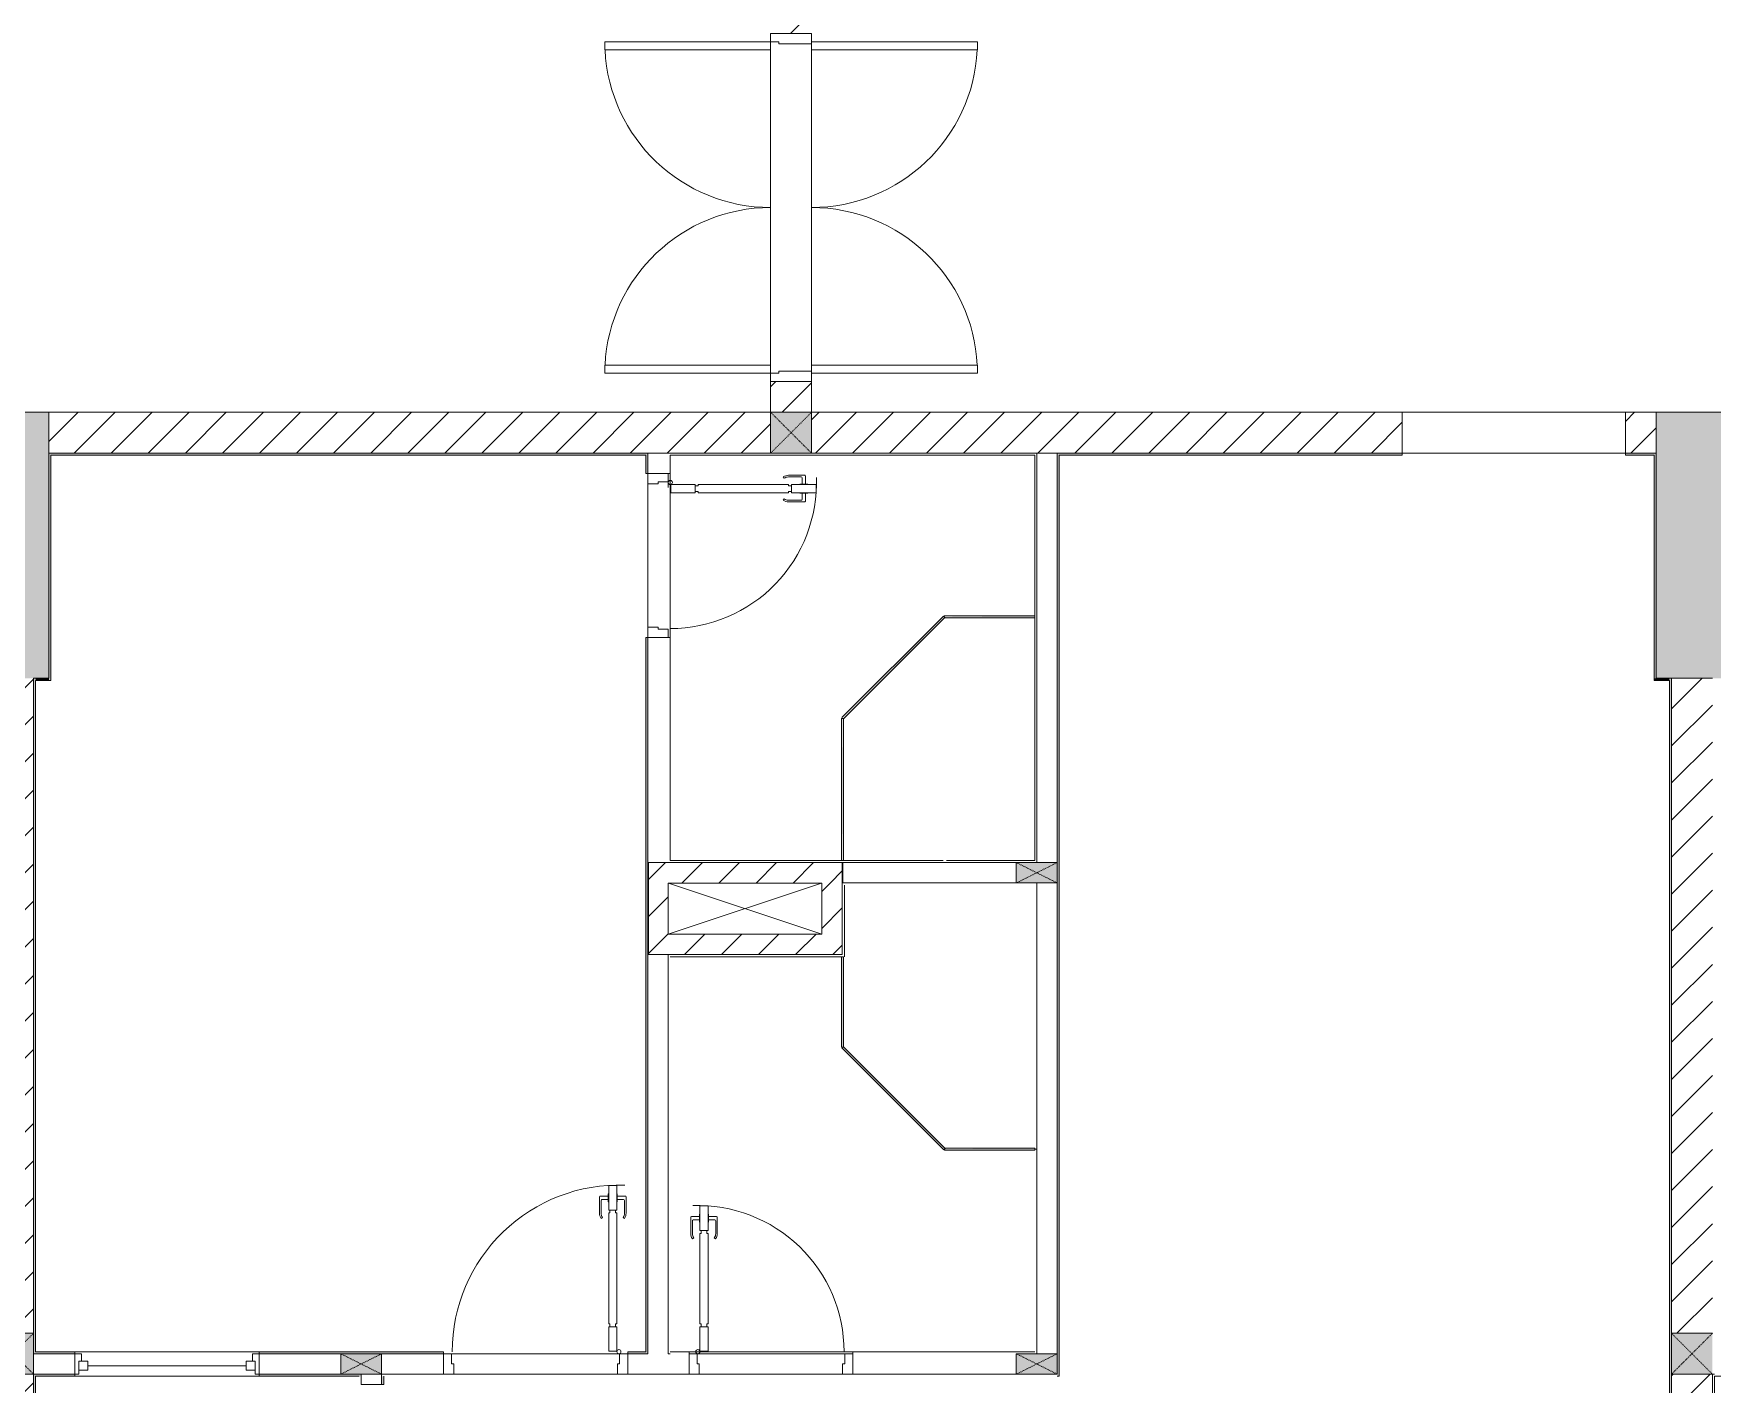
# Model space of a CAD drawing. Header units: millimetres. Extents: x 31157 to 224036, y 218 to 80529.
# Drawn here: x 149534 to 157734, y 28787 to 35387 of the extents above; entities that cross this region are included whole.
import ezdxf

# ---------------------------------------------------------------- set-up
doc = ezdxf.new("R2010")
doc.units = ezdxf.units.MM
doc.linetypes.add('IMPORT-Dash _2_', pattern=[6, 3, -3])
for name, color, linetype, lineweight in [('0-2', 170, 'Continuous', 9), ('A-DETL-GENF-7', 170, 'Continuous', 9), ('A-DETL-THIN-2', 170, 'Continuous', 9), ('A-DOOR-2', 170, 'Continuous', 9), ('A-DOOR-FRAM-2', 170, 'Continuous', 9), ('A-FLOR-1', 170, 'Continuous', 9), ('A-GLAZ-5', 170, 'Continuous', 9), ('A-GLAZ-CURT-3', 170, 'Continuous', 9), ('A-WALL-1', 170, 'Continuous', 9), ('A-WALL-PATT-3', 170, 'Continuous', 9), ('A_1404_dwg-1', 170, 'Continuous', 9), ('I-WALL', 170, 'Continuous', 9), ('I-WALL-1', 170, 'Continuous', 9), ('S-COLS-1', 170, 'Continuous', 9), ('S-COLS-2', 170, 'Continuous', 9), ('S-COLS-4', 170, 'Continuous', 9), ('S-COLS-9', 170, 'IMPORT-Dash _2_', 9), ('S-COLS-HDLN-2', 170, 'IMPORT-Dash _2_', 9)]:
    doc.layers.add(name, color=color, linetype=linetype, lineweight=lineweight)
pattern_1 = [(45, (0, 0), (-90.50967, 90.50967), [])]

# ---------------------------------------------------------------- blocks, each defined once
blk = doc.blocks.new('A_1404_dwg_NCV_TKTC_KET CAU_rvt-1-TKTC_MB HOÀN THIỆN SÀN TẦNG 3-4-4819833-KeyPlan-CH2-Tầng 1_ Tầng 2')
at = {"layer": 'S-COLS-1'}
for points in [[(52642.6, 32236.9), (52927.6, 32236.9), (52927.6, 33536.9), (52577.6, 33536.9), (52577.6, 32236.9)], [(60777.6, 32236.9), (61127.6, 32236.9), (61127.6, 33536.9), (60777.6, 33536.9), (60777.6, 33295.4)]]:
    blk.add_hatch(color=256, dxfattribs=at).paths.add_polyline_path(points)
at = {"layer": 'S-COLS-2'}
blk.add_line((60852.6, 32236.9), (61052.6, 32236.9), dxfattribs=at)
at = {"layer": 'S-COLS-2', "flags": 128}
for points in [[(52927.6, 33336.9), (52927.6, 33536.9), (52577.6, 33536.9), (52577.6, 33336.9)], [(61127.6, 33336.9), (61127.6, 33536.9), (60777.6, 33536.9), (60777.6, 33336.9)]]:
    blk.add_lwpolyline(points, dxfattribs=at)
blk = doc.blocks.new('A_1404_dwg_DOOR_CW_01 CANH MO-PANEL KINH - DIW_01-900x2200-CỬA GỖ VÂN LAMINATE-553375-TKTC_MB HOÀN THIỆN SÀN TẦNG 3-4-4819841-KeyPlan-CH2-Tầng 1_ Tầng 2')
at = {"layer": 'A-DETL-GENF-7'}
for p, q in [((49614.6, 40123.9), (49614.6, 40203.4)), ((49657.6, 40207.4), (49618.6, 40207.4)), ((49622.6, 40186.4), (49622.6, 40123.9)), ((49657.6, 40190.4), (49626.6, 40190.4)), ((49701.6, 40207.4), (49740.6, 40207.4)), ((49701.6, 40190.4), (49732.6, 40190.4)), ((49736.6, 40186.4), (49736.6, 40123.9)), ((49744.6, 40123.9), (49744.6, 40203.4)), ((49622.7, 40098.1), (49629.3, 40102.7)), ((49736.4, 40098.1), (49729.9, 40102.7))]:
    blk.add_line(p, q, dxfattribs=at)
at = {"layer": 'A-DETL-GENF-7', "flags": 128}
for points in [[(49657.6, 40179.2), (49659.6, 40179.2), (49659.6, 40218.7), (49657.6, 40218.7)], [(49699.6, 40258.9), (49659.6, 40258.9), (49659.6, 40138.9), (49699.6, 40138.9)], [(49701.6, 40179.2), (49699.6, 40179.2), (49699.6, 40218.7), (49701.6, 40218.7)], [(49665.6, 39582.9), (49659.6, 39582.9), (49659.6, 40124.9), (49665.6, 40124.9), (49665.6, 40138.9), (49693.6, 40138.9), (49693.6, 40124.9), (49699.6, 40124.9), (49699.6, 39582.9), (49693.6, 39582.9), (49693.6, 39568.9), (49665.6, 39568.9)], [(49659.6, 39568.9), (49699.6, 39568.9), (49699.6, 39448.9), (49659.6, 39448.9)]]:
    blk.add_lwpolyline(points, close=True, dxfattribs=at)
at = {"layer": 'A-DETL-GENF-7'}
blk.add_circle((49709.6, 39446.9), 10, dxfattribs=at)
for centre, radius, start, end in [((49709.6, 39446.9), 814, 88, 180), ((49618.6, 40203.4), 4, 90, 180), ((49626.6, 40186.4), 4, 90, 180), ((49732.6, 40186.4), 4, 0, 90), ((49740.6, 40203.4), 4, 0, 90), ((49659.6, 40123.9), 45, 180, 215), ((49659.6, 40123.9), 37, 180, 215), ((49699.6, 40123.9), 37, 325, 0), ((49699.6, 40123.9), 45, 325, 0)]:
    blk.add_arc(centre, radius, start, end, dxfattribs=at)
at = {"layer": 'A-DOOR-2'}
blk.add_line((49709.6, 39436.9), (49684.6, 39436.9), dxfattribs=at)
at = {"layer": 'A-DOOR-2', "flags": 128}
for points in [[(48852.6, 39336.9), (48852.6, 39436.9), (48892.6, 39436.9), (48892.6, 39386.9), (48902.6, 39386.9), (48902.6, 39336.9)], [(49702.6, 39336.9), (49702.6, 39386.9), (49712.6, 39386.9), (49712.6, 39436.9), (49752.6, 39436.9), (49752.6, 39336.9)]]:
    blk.add_lwpolyline(points, close=True, dxfattribs=at)
blk = doc.blocks.new('A_1404_dwg_DOOR_CW_01 CANH MO-PANEL KINH - DIG_02-800x2200-CỬA NHÔM KÍNH-V57-TKTC_MB HOÀN THIỆN SÀN TẦNG 3-4-4819848-KeyPlan-CH2-Tầng 1_ Tầng 2')
at = {"layer": 'A-DETL-GENF-7'}
for p, q in [((112413.8, 58419.2), (112418.3, 58412.6)), ((112439.6, 58427.3), (112519.1, 58427.3)), ((112502.1, 58419.3), (112439.6, 58419.3)), ((112506.1, 58384.3), (112506.1, 58415.3)), ((112523.1, 58384.3), (112523.1, 58423.3)), ((112413.8, 58305.4), (112418.3, 58312)), ((112502.1, 58305.3), (112439.6, 58305.3)), ((112506.1, 58340.3), (112506.1, 58309.3)), ((112523.1, 58340.3), (112523.1, 58301.3)), ((112439.6, 58297.3), (112519.1, 58297.3))]:
    blk.add_line(p, q, dxfattribs=at)
at = {"layer": 'A-DETL-GENF-7', "flags": 128}
for points in [[(112494.8, 58384.3), (112494.8, 58382.3), (112534.3, 58382.3), (112534.3, 58384.3)], [(111984.6, 58342.3), (111984.6, 58382.3), (111864.6, 58382.3), (111864.6, 58342.3)], [(111998.6, 58348.3), (111998.6, 58342.3), (112440.6, 58342.3), (112440.6, 58348.3), (112454.6, 58348.3), (112454.6, 58376.3), (112440.6, 58376.3), (112440.6, 58382.3), (111998.6, 58382.3), (111998.6, 58376.3), (111984.6, 58376.3), (111984.6, 58348.3)], [(112574.6, 58382.3), (112574.6, 58342.3), (112454.6, 58342.3), (112454.6, 58382.3)], [(112494.8, 58340.3), (112494.8, 58342.3), (112534.3, 58342.3), (112534.3, 58340.3)]]:
    blk.add_lwpolyline(points, close=True, dxfattribs=at)
at = {"layer": 'A-DETL-GENF-7'}
blk.add_circle((111862.6, 58392.3), 10, dxfattribs=at)
for centre, radius, start, end in [((111862.6, 58392.3), 714, 270, 2), ((112439.6, 58382.3), 45, 90, 125), ((112439.6, 58382.3), 37, 90, 125), ((112502.1, 58415.3), 4, 0, 90), ((112519.1, 58423.3), 4, 0, 90), ((112439.6, 58342.3), 45, 235, 270), ((112439.6, 58342.3), 37, 235, 270), ((112502.1, 58309.3), 4, 270, 0), ((112519.1, 58301.3), 4, 270, 0)]:
    blk.add_arc(centre, radius, start, end, dxfattribs=at)
at = {"layer": 'A-DOOR-2'}
blk.add_line((111852.6, 58392.3), (111852.6, 58367.3), dxfattribs=at)
at = {"layer": 'A-DOOR-2', "flags": 128}
for points in [[(111752.6, 58435.3), (111752.6, 58385.3), (111802.6, 58385.3), (111802.6, 58395.3), (111852.6, 58395.3), (111852.6, 58435.3)], [(111752.6, 57685.3), (111752.6, 57635.3), (111852.6, 57635.3), (111852.6, 57675.3), (111802.6, 57675.3), (111802.6, 57685.3)]]:
    blk.add_lwpolyline(points, close=True, dxfattribs=at)
blk = doc.blocks.new('A_1404_dwg_M_Fixed - 900 x 1400-901190-TKTC_MB HOÀN THIỆN SÀN TẦNG 3-4-4819850-KeyPlan-CH2-Tầng 1_ Tầng 2')
at = {"layer": 'A-GLAZ-5'}
blk.add_line((111793.6, 60597.9), (111793.6, 61371.9), dxfattribs=at)
at = {"layer": 'A-GLAZ-5', "flags": 128}
for points in [[(111771.6, 61415.9), (111771.6, 61371.9), (111815.6, 61371.9), (111815.6, 61415.9), (111752.6, 61415.9), (111752.6, 61433.8)], [(111815.6, 61402.9), (111852.6, 61402.9), (111852.6, 61434.9)], [(111752.6, 60534.9), (111752.6, 60553.9), (111815.6, 60553.9), (111815.6, 60597.9), (111771.6, 60597.9), (111771.6, 60553.9)], [(111815.6, 60566.9), (111852.6, 60566.9), (111852.6, 60534.9)]]:
    blk.add_lwpolyline(points, dxfattribs=at)
blk = doc.blocks.new('A_1404_dwg_System Panel - Glazed-647900-TKTC_MB HOÀN THIỆN SÀN TẦNG 3-4-4819871-KeyPlan-CH2-Tầng 1_ Tầng 2')
at = {"layer": 'A-GLAZ-CURT-3'}
blk.add_hatch(color=256, dxfattribs=at).paths.add_polyline_path([(65500, 32531.9), (65942.6, 32531.9), (65942.6, 32541.9), (65500, 32536.9)])
blk.add_line((65942.6, 32541.9), (65500, 32541.9), dxfattribs=at)
at = {"layer": 'A-GLAZ-CURT-3', "flags": 128}
blk.add_lwpolyline([(65502.1, 32531.9), (65942.6, 32531.9), (65942.6, 32541.9)], dxfattribs=at)
blk = doc.blocks.new('A_1404_dwg_System Panel - Glazed-579379-TKTC_MB HOÀN THIỆN SÀN TẦNG 3-4-4819872-KeyPlan-CH2-Tầng 1_ Tầng 2')
at = {"layer": 'A-GLAZ-CURT-3'}
blk.add_hatch(color=256, dxfattribs=at).paths.add_polyline_path([(65007.7, 32037.6), (65500, 32536.9), (65496.5, 32540.5), (65004.2, 32041.1)])
blk.add_line((65496.5, 32540.5), (65000.7, 32044.7), dxfattribs=at)
at = {"layer": 'A-GLAZ-CURT-3', "flags": 128}
blk.add_lwpolyline([(65009.2, 32039.1), (65503.5, 32533.4), (65496.5, 32540.5)], dxfattribs=at)
blk = doc.blocks.new('A_1404_dwg_System Panel - Glazed-901199-TKTC_MB HOÀN THIỆN SÀN TẦNG 3-4-4819873-KeyPlan-CH2-Tầng 1_ Tầng 2')
at = {"layer": 'A-GLAZ-CURT-3'}
blk.add_hatch(color=256, dxfattribs=at).paths.add_polyline_path([(65009.2, 31346.9), (65004.2, 32041.1), (64999.2, 32041.1), (65002.6, 31346.9)])
at = {"layer": 'A-GLAZ-CURT-3', "flags": 128}
blk.add_lwpolyline([(64999.2, 32041.1), (64999.2, 31346.9), (65009.2, 31346.9), (65009.2, 32041.1)], close=True, dxfattribs=at)
blk = doc.blocks.new('A_1404_dwg_System Panel - Glazed-901200-TKTC_MB HOÀN THIỆN SÀN TẦNG 3-4-4819874-KeyPlan-CH2-Tầng 1_ Tầng 2')
at = {"layer": 'A-GLAZ-CURT-3'}
blk.add_hatch(color=256, dxfattribs=at).paths.add_polyline_path([(65502.3, 29931.5), (65942.6, 29931.5), (65942.6, 29941.5), (65502.3, 29936.5), (65502.3, 29933)])
blk.add_line((65942.6, 29941.5), (65504.4, 29941.5), dxfattribs=at)
at = {"layer": 'A-GLAZ-CURT-3', "flags": 128}
blk.add_lwpolyline([(65502.3, 29931.5), (65942.6, 29931.5), (65942.6, 29941.5)], dxfattribs=at)
blk = doc.blocks.new('A_1404_dwg_System Panel - Glazed-579637-TKTC_MB HOÀN THIỆN SÀN TẦNG 3-4-4819875-KeyPlan-CH2-Tầng 1_ Tầng 2')
at = {"layer": 'A-GLAZ-CURT-3'}
blk.add_hatch(color=256, dxfattribs=at).paths.add_polyline_path([(65498.8, 29933), (65502.3, 29943.6), (65004.2, 30434.6), (65002.6, 30429.1), (65009.2, 30422.5)])
blk.add_line((65505.8, 29940), (65009.2, 30436.7), dxfattribs=at)
at = {"layer": 'A-GLAZ-CURT-3', "flags": 128}
blk.add_lwpolyline([(65000.7, 30431.1), (65498.8, 29933), (65505.8, 29940)], dxfattribs=at)
blk = doc.blocks.new('A_1404_dwg_System Panel - Glazed-901201-TKTC_MB HOÀN THIỆN SÀN TẦNG 3-4-4819876-KeyPlan-CH2-Tầng 1_ Tầng 2')
at = {"layer": 'A-GLAZ-CURT-3'}
blk.add_hatch(color=256, dxfattribs=at).paths.add_polyline_path([(65000.7, 30434.6), (65009.2, 30438.1), (65009.2, 30876.9), (64999.2, 30876.9), (64999.2, 30434.6)])
at = {"layer": 'A-GLAZ-CURT-3', "flags": 128}
blk.add_lwpolyline([(65009.2, 30434.6), (65009.2, 30876.9), (64999.2, 30876.9), (64999.2, 30434.6)], close=True, dxfattribs=at)
blk = doc.blocks.new('A_1404_dwg_G1_SOF - BO TRU - 100x200-745959-TKTC_MB HOÀN THIỆN SÀN TẦNG 3-4-4819847-KeyPlan-CH2-Tầng 1_ Tầng 2')
at = {"layer": 'S-COLS-1'}
blk.add_hatch(color=256, dxfattribs=at).paths.add_polyline_path([(111052.6, 40036.9), (111052.6, 40236.9), (110952.6, 40236.9), (110952.6, 40036.9)])
at = {"layer": 'S-COLS-1', "flags": 128}
blk.add_lwpolyline([(110952.6, 40036.9), (111052.6, 40036.9), (111052.6, 40236.9), (110952.6, 40236.9)], close=True, dxfattribs=at)
at = {"layer": 'S-COLS-HDLN-2'}
for p, q in [((110952.6, 40036.9), (111052.6, 40236.9)), ((111052.6, 40036.9), (110952.6, 40236.9))]:
    blk.add_line(p, q, dxfattribs=at)
blk = doc.blocks.new('A_1404_dwg_NCV_TKTC_TANG 3 - 4_rvt-1-TKTC_MB HOÀN THIỆN SÀN TẦNG 3-4-4819943-KeyPlan-CH2-Tầng 1_ Tầng 2')
at = {"layer": 'A-WALL-PATT-3'}
for points in [[(52927.6, 33326.9), (55842.6, 33326.9), (55842.6, 33336.9), (52927.6, 33336.9)], [(52937.6, 32226.9), (52937.6, 33326.9), (52927.6, 33326.9), (52927.6, 32226.9)], [(57862.6, 28826.9), (57862.6, 33326.9), (57852.6, 33326.9), (57852.6, 28826.9)], [(60767.6, 32236.9), (60777.6, 32236.9), (60777.6, 33326.9), (60767.6, 33326.9), (60767.6, 33295.4)], [(52852.6, 28936.9), (52862.6, 28936.9), (52862.6, 32236.9), (52852.6, 32236.9), (52852.6, 28946.9)], [(52927.6, 32226.9), (52927.6, 32236.9), (52862.6, 32236.9), (52862.6, 32226.9)], [(60777.6, 32226.9), (60842.6, 32226.9), (60842.6, 32236.9), (60767.6, 32236.9), (60767.6, 32226.9)], [(60842.6, 25446.9), (60852.6, 25446.9), (60852.6, 32236.9), (60842.6, 32236.9), (60842.6, 28836.9)], [(52862.6, 25436.9), (52862.6, 28836.9), (52852.6, 28836.9), (52852.6, 25436.9)]]:
    blk.add_hatch(color=256, dxfattribs=at).paths.add_polyline_path(points)
h = blk.add_hatch(color=256, dxfattribs=at)
h.paths.add_polyline_path([(55842.6, 28936.9), (55852.6, 28936.9), (55852.6, 32436.9), (55842.6, 32436.9), (55842.6, 28946.9)])
h.paths.add_polyline_path([(55852.6, 33236.9), (55852.6, 33336.9), (55842.6, 33336.9), (55842.6, 33236.9)])
h = blk.add_hatch(color=256, dxfattribs=at)
h.paths.add_polyline_path([(60767.6, 33326.9), (60777.6, 33326.9), (60777.6, 33336.9), (60627.6, 33336.9), (60627.6, 33326.9)])
h.paths.add_polyline_path([(57852.6, 33326.9), (59537.6, 33326.9), (59537.6, 33336.9), (57852.6, 33336.9)])
h = blk.add_hatch(color=256, dxfattribs=at)
h.paths.add_polyline_path([(53954.6, 28936.9), (54854.6, 28936.9), (54854.6, 28946.9), (53954.6, 28946.9)])
h.paths.add_polyline_path([(55842.6, 28936.9), (55842.6, 28946.9), (55754.6, 28946.9), (55754.6, 28936.9)])
h.paths.add_polyline_path([(53054.6, 28936.9), (53054.6, 28946.9), (52862.6, 28946.9), (52862.6, 28936.9)])
h = blk.add_hatch(color=256, dxfattribs=at)
h.paths.add_polyline_path([(54452.6, 28826.9), (54452.6, 28836.9), (53954.6, 28836.9), (53954.6, 28826.9), (54352.6, 28826.9)])
h.paths.add_polyline_path([(53054.6, 28826.9), (53054.6, 28836.9), (52862.6, 28836.9), (52862.6, 28826.9), (52952.6, 28826.9)])
h = blk.add_hatch(color=256, dxfattribs=at)
h.paths.add_polyline_path([(54562.6, 27836.9), (54562.6, 27886.9), (54552.6, 27886.9), (54552.6, 27836.9)])
h.paths.add_polyline_path([(54562.6, 28786.9), (54562.6, 28826.9), (54552.6, 28826.9), (54552.6, 28786.9)])
at = {"layer": 'A-DETL-THIN-2'}
blk.add_line((55855.8, 31336.5), (55855.8, 30886.9), dxfattribs=at)
at = {"layer": 'A-FLOR-1'}
for p, q in [((55852.6, 32486.9), (55852.6, 33186.9)), ((55962.6, 30886.9), (55952.6, 30886.9)), ((57752.6, 29936.9), (57742.6, 29936.9)), ((54894.6, 28936.9), (55714.6, 28936.9)), ((56814.2, 28936.9), (56094.2, 28936.9)), ((55704.6, 28836.9), (54904.6, 28836.9))]:
    blk.add_line(p, q, dxfattribs=at)
at = {"layer": 'A-FLOR-1', "flags": 128}
for points in [[(60627.6, 33336.9), (60627.6, 33536.9), (59537.6, 33536.9), (59537.6, 33336.9), (60627.6, 33336.9), (59537.6, 33336.9)], [(56804.6, 31236.9), (56802.6, 31236.9), (56802.6, 31226.9)]]:
    blk.add_lwpolyline(points, dxfattribs=at)
blk.add_lwpolyline([(56804.2, 28836.9), (56104.2, 28836.9)], close=True, dxfattribs=at)
at = {"layer": 'A-WALL-1'}
for p, q in [((55952.6, 33336.9), (55852.6, 33336.9)), ((55852.6, 33336.9), (55852.6, 33236.9)), ((55852.6, 33236.9), (55952.6, 33236.9)), ((55852.6, 32486.9), (55852.6, 33186.9)), ((55952.6, 32436.9), (55852.6, 32436.9)), ((55852.6, 32436.9), (55852.6, 31336.9)), ((55852.6, 31336.9), (55952.6, 31336.9)), ((57752.6, 31236.9), (57752.6, 28936.9)), ((57852.6, 28936.9), (57852.6, 31236.9)), ((52852.6, 28936.9), (52852.6, 28836.9)), ((52862.6, 28936.9), (52852.6, 28936.9)), ((53054.6, 28936.9), (52862.6, 28936.9)), ((53054.6, 28836.9), (53054.6, 28936.9)), ((53954.6, 28936.9), (53954.6, 28836.9)), ((54352.6, 28936.9), (53954.6, 28936.9)), ((54854.6, 28936.9), (54552.6, 28936.9)), ((54854.6, 28836.9), (54854.6, 28936.9)), ((54894.6, 28936.9), (55714.6, 28936.9)), ((55754.6, 28936.9), (55754.6, 28836.9)), ((55842.6, 28936.9), (55754.6, 28936.9)), ((56054.2, 28836.9), (56054.2, 28936.9)), ((56854.2, 28936.9), (56854.2, 28836.9)), ((52852.6, 28836.9), (52862.6, 28836.9)), ((52862.6, 28836.9), (53054.6, 28836.9)), ((53954.6, 28836.9), (54352.6, 28836.9)), ((54452.6, 28836.9), (54452.6, 28826.9)), ((54452.6, 28826.9), (54452.6, 28786.9)), ((54452.6, 28786.9), (54552.6, 28786.9)), ((54552.6, 28826.9), (54552.6, 28836.9)), ((54552.6, 28836.9), (54854.6, 28836.9)), ((54552.6, 28786.9), (54552.6, 28826.9)), ((55704.6, 28836.9), (54904.6, 28836.9)), ((55754.6, 28836.9), (56054.2, 28836.9)), ((56804.2, 28836.9), (56104.2, 28836.9)), ((56854.2, 28836.9), (57652.6, 28836.9))]:
    blk.add_line(p, q, dxfattribs=at)
at = {"layer": 'A-WALL-1', "flags": 128}
for points in [[(57852.6, 31336.9), (57852.6, 33336.5), (57752.6, 33336.5), (57752.6, 31336.9)], [(57652.6, 31336.9), (56804.6, 31336.9), (56804.6, 31236.9), (57652.6, 31236.9)], [(55962.6, 28936.9), (55952.6, 28936.9), (55952.6, 30886.9), (55852.6, 30886.9), (55852.6, 28936.9), (55842.6, 28936.9)]]:
    blk.add_lwpolyline(points, dxfattribs=at)
at = {"layer": 'I-WALL'}
for p, q in [((55852.6, 33236.9), (55852.6, 33336.9)), ((55962.6, 33236.9), (55962.6, 32436.9)), ((55852.6, 31336.9), (55852.6, 32436.9)), ((53054.6, 28946.9), (53954.6, 28946.9)), ((56054.2, 28946.9), (56854.2, 28946.9)), ((52862.6, 28936.9), (53054.6, 28936.9)), ((53954.6, 28936.9), (54352.6, 28936.9)), ((54552.6, 28936.9), (54854.6, 28936.9)), ((55754.6, 28936.9), (55842.6, 28936.9)), ((53054.6, 28836.9), (52862.6, 28836.9)), ((53954.6, 28826.9), (53054.6, 28826.9)), ((54352.6, 28836.9), (53954.6, 28836.9)), ((54552.6, 28826.9), (54552.6, 28786.9))]:
    blk.add_line(p, q, dxfattribs=at)
at = {"layer": 'I-WALL-1'}
for p, q in [((56652.6, 33336.9), (56452.6, 33336.9)), ((57742.6, 32541.9), (57742.6, 32531.9)), ((56809.2, 31346.9), (56799.2, 31346.9)), ((57295.9, 31346.9), (56809.2, 31346.9)), ((57852.6, 31236.9), (57852.6, 28936.9)), ((55962.6, 30876.9), (56799.2, 30876.9)), ((56799.2, 30876.9), (56809.2, 30876.9)), ((52852.6, 29036.9), (52852.6, 28936.9)), ((60852.6, 28836.9), (60852.6, 29036.9)), ((57752.6, 28936.9), (57752.6, 28946.9)), ((52852.6, 28936.9), (52862.6, 28936.9)), ((54452.6, 28826.9), (54452.6, 28836.9))]:
    blk.add_line(p, q, dxfattribs=at)
at = {"layer": 'I-WALL-1', "flags": 128}
for points in [[(55852.6, 33336.9), (55842.6, 33336.9), (52927.6, 33336.9), (52927.6, 33326.9), (52927.6, 32236.9), (52862.6, 32236.9), (52852.6, 32236.9), (52852.6, 29036.9)], [(53054.6, 28936.9), (53054.6, 28946.9), (52862.6, 28946.9), (52862.6, 32226.9), (52927.6, 32226.9), (52937.6, 32226.9), (52937.6, 33326.9), (55842.6, 33326.9), (55842.6, 33236.9), (55852.6, 33236.9)], [(56452.6, 33336.9), (55962.6, 33336.9), (55952.6, 33336.9)], [(55952.6, 33236.9), (55962.6, 33236.9), (55962.6, 33326.9), (57742.6, 33326.9), (57742.6, 32541.9)], [(57752.6, 31336.9), (57752.6, 31346.9), (57752.6, 33326.9), (57752.6, 33336.9), (56652.6, 33336.9)], [(57852.6, 28826.9), (57862.6, 28826.9), (57862.6, 33326.9), (59537.6, 33326.9), (59537.6, 33336.9), (57852.6, 33336.9), (57852.6, 33326.9), (57852.6, 31336.9)], [(60852.6, 29036.9), (60852.6, 32236.9), (60842.6, 32236.9), (60777.6, 32236.9), (60777.6, 33326.9), (60777.6, 33336.9), (60627.6, 33336.9), (60627.6, 33326.9), (60767.6, 33326.9), (60767.6, 32236.9)], [(57742.6, 32531.9), (57742.6, 31346.9), (57312.2, 31346.9)], [(55852.6, 32436.9), (55842.6, 32436.9), (55842.6, 28946.9), (55754.6, 28946.9), (55754.6, 28936.9)], [(56799.2, 31346.9), (55962.6, 31346.9), (55962.6, 32436.9), (55952.6, 32436.9)], [(60767.6, 32236.9), (60767.6, 32226.9), (60842.6, 32226.9), (60842.6, 25446.9), (60752.6, 25446.9), (60742.6, 25446.9), (60742.6, 24746.9), (60527.6, 24746.9), (60527.6, 24736.9), (60752.6, 24736.9), (60752.6, 24746.9), (60752.6, 25436.9), (60852.6, 25436.9), (60852.6, 25446.9), (60852.6, 28836.9)], [(55842.6, 28936.9), (55852.6, 28936.9), (55852.6, 31336.9)], [(55952.6, 31336.9), (55962.6, 31336.9), (57652.6, 31336.9)], [(56802.6, 31226.9), (56802.6, 30886.9), (55962.6, 30886.9)], [(56812.6, 30876.9), (56812.6, 30886.9), (56812.6, 31226.9)], [(54854.6, 28936.9), (54854.6, 28946.9), (53954.6, 28946.9), (53954.6, 28936.9)], [(56054.2, 28936.9), (56054.2, 28946.9), (55962.6, 28946.9)], [(57742.6, 28946.9), (56854.2, 28946.9), (56854.2, 28936.9)], [(52862.6, 28836.9), (52852.6, 28836.9), (52852.6, 25436.9), (52862.6, 25436.9), (52952.6, 25436.9), (52952.6, 24746.9), (52962.6, 24746.9), (52962.6, 25436.9), (52962.6, 25446.9), (52862.6, 25446.9), (52862.6, 28826.9), (53054.6, 28826.9), (53054.6, 28836.9)], [(53954.6, 28836.9), (53954.6, 28826.9), (54442.6, 28826.9)], [(54552.6, 28786.9), (54562.6, 28786.9), (54562.6, 28826.9)], [(61062.6, 28836.9), (61052.6, 28836.9), (61052.6, 25436.9), (61062.6, 25436.9), (61152.6, 25436.9), (61152.6, 24746.9), (61162.6, 24746.9), (61162.6, 25436.9), (61162.6, 25446.9), (61062.6, 25446.9), (61062.6, 28826.9), (61254.6, 28826.9), (61254.6, 28836.9)]]:
    blk.add_lwpolyline(points, dxfattribs=at)
for name, p in [('A_1404_dwg_DOOR_CW_01 CANH MO-PANEL KINH - DIG_02-800x2200-CỬA NHÔM KÍNH-V57-TKTC_MB HOÀN THIỆN SÀN TẦNG 3-4-4819848-KeyPlan-CH2-Tầng 1_ Tầng 2', (-55900, -25198.4)), ('A_1404_dwg_System Panel - Glazed-579379-TKTC_MB HOÀN THIỆN SÀN TẦNG 3-4-4819872-KeyPlan-CH2-Tầng 1_ Tầng 2', (-8200, 0)), ('A_1404_dwg_System Panel - Glazed-647900-TKTC_MB HOÀN THIỆN SÀN TẦNG 3-4-4819871-KeyPlan-CH2-Tầng 1_ Tầng 2', (-8200, 0)), ('A_1404_dwg_System Panel - Glazed-901199-TKTC_MB HOÀN THIỆN SÀN TẦNG 3-4-4819873-KeyPlan-CH2-Tầng 1_ Tầng 2', (-8200, 0)), ('A_1404_dwg_System Panel - Glazed-901201-TKTC_MB HOÀN THIỆN SÀN TẦNG 3-4-4819876-KeyPlan-CH2-Tầng 1_ Tầng 2', (-8200, 0)), ('A_1404_dwg_System Panel - Glazed-579637-TKTC_MB HOÀN THIỆN SÀN TẦNG 3-4-4819875-KeyPlan-CH2-Tầng 1_ Tầng 2', (-8200, 0)), ('A_1404_dwg_System Panel - Glazed-901200-TKTC_MB HOÀN THIỆN SÀN TẦNG 3-4-4819874-KeyPlan-CH2-Tầng 1_ Tầng 2', (-8200, 0)), ('A_1404_dwg_DOOR_CW_01 CANH MO-PANEL KINH - DIW_01-900x2200-CỬA GỖ VÂN LAMINATE-553375-TKTC_MB HOÀN THIỆN SÀN TẦNG 3-4-4819841-KeyPlan-CH2-Tầng 1_ Tầng 2', (6002, -10500))]:
    blk.add_blockref(name, p)
for name, p, rotation in [('A_1404_dwg_G1_SOF - BO TRU - 100x200-745959-TKTC_MB HOÀN THIỆN SÀN TẦNG 3-4-4819847-KeyPlan-CH2-Tầng 1_ Tầng 2', (17615.6, 142289.5), 270), ('A_1404_dwg_DOOR_CW_01 CANH MO-PANEL KINH - DIG_02-800x2200-CỬA NHÔM KÍNH-V57-TKTC_MB HOÀN THIỆN SÀN TẦNG 3-4-4819848-KeyPlan-CH2-Tầng 1_ Tầng 2', (114489.5, -82915.6), 90.00000000000001), ('A_1404_dwg_M_Fixed - 900 x 1400-901190-TKTC_MB HOÀN THIỆN SÀN TẦNG 3-4-4819850-KeyPlan-CH2-Tầng 1_ Tầng 2', (114489.5, -82915.6), 90), ('A_1404_dwg_G1_SOF - BO TRU - 100x200-745959-TKTC_MB HOÀN THIỆN SÀN TẦNG 3-4-4819847-KeyPlan-CH2-Tầng 1_ Tầng 2', (14315.6, 139889.5), 270), ('A_1404_dwg_G1_SOF - BO TRU - 100x200-745959-TKTC_MB HOÀN THIỆN SÀN TẦNG 3-4-4819847-KeyPlan-CH2-Tầng 1_ Tầng 2', (17615.6, 139889.5), 270)]:
    blk.add_blockref(name, p, dxfattribs=dict(rotation=rotation))
blk = doc.blocks.new('A_1404_dwg_FD_07 - FD_07-1700x2200-CỬA ĐI 2 CÁNH-910693-TKTC_MB HOÀN THIỆN SÀN TẦNG 3-4-4819967-KeyPlan-CH2-Tầng 1_ Tầng 2')
at = {"layer": 'A-DETL-GENF-7', "flags": 128}
for points in [[(103402.6, 35347.4), (104212.6, 35347.4), (104212.6, 35307.4), (103402.6, 35307.4)], [(105222.6, 35347.4), (104412.6, 35347.4), (104412.6, 35307.4), (105222.6, 35307.4)], [(103402.6, 33727.4), (104212.6, 33727.4), (104212.6, 33767.4), (103402.6, 33767.4)], [(105222.6, 33727.4), (104412.6, 33727.4), (104412.6, 33767.4), (105222.6, 33767.4)]]:
    blk.add_lwpolyline(points, close=True, dxfattribs=at)
at = {"layer": 'A-DETL-GENF-7'}
for centre, start, end in [((104212.6, 35347.4), 182.83057, 270), ((104412.6, 35347.4), 270, 357.16943), ((104212.6, 33727.4), 90, 177.16943), ((104412.6, 33727.4), 2.83057, 90)]:
    blk.add_arc(centre, 810, start, end, dxfattribs=at)
at = {"layer": 'A-DOOR-2'}
for p, q in [((104212.6, 33727.4), (104212.6, 35347.4)), ((104412.6, 35337.4), (104412.6, 33737.4))]:
    blk.add_line(p, q, dxfattribs=at)
at = {"layer": 'A-DOOR-FRAM-2', "flags": 128}
for points in [[(104252.6, 35347.4), (104252.6, 35337.4), (104412.6, 35337.4), (104412.6, 35387.4), (104212.6, 35387.4), (104212.6, 35347.4)], [(104252.6, 33727.4), (104212.6, 33727.4), (104212.6, 33687.4), (104412.6, 33687.4), (104412.6, 33737.4), (104252.6, 33737.4)]]:
    blk.add_lwpolyline(points, close=True, dxfattribs=at)
blk = doc.blocks.new('A_1404_dwg_G1_SOF - BO TRU - 200x200-V12-TKTC_MB HOÀN THIỆN SÀN TẦNG 3-4-4819991-KeyPlan-CH2-Tầng 1_ Tầng 2')
at = {"layer": 'S-COLS-9'}
blk.add_hatch(color=256, dxfattribs=at).paths.add_polyline_path([(42052.6, 20336.9), (42052.6, 20536.9), (41852.6, 20536.8), (41852.6, 20336.9)])
at = {"layer": 'S-COLS-4', "flags": 128}
blk.add_lwpolyline([(42052.6, 20336.9), (42052.6, 20536.9), (41852.6, 20536.9), (41852.6, 20336.9)], dxfattribs=at)
at = {"layer": 'S-COLS-HDLN-2'}
for p, q in [((42052.6, 20536.9), (41852.6, 20336.9)), ((41852.6, 20536.9), (42052.6, 20336.9))]:
    blk.add_line(p, q, dxfattribs=at)
blk = doc.blocks.new('A_1404_dwg_G1_SOF - BO TRU - 200x200-V32-TKTC_MB HOÀN THIỆN SÀN TẦNG 3-4-4820011-KeyPlan-CH2-Tầng 1_ Tầng 2')
at = {"layer": 'S-COLS-9'}
blk.add_hatch(color=256, dxfattribs=at).paths.add_polyline_path([(52852.6, 28836.9), (52852.6, 29036.9), (52652.6, 29036.9), (52652.6, 28836.9)])
at = {"layer": 'S-COLS-4'}
for p, q in [((52852.6, 29036.9), (52652.6, 29036.9)), ((52652.6, 28836.9), (52852.6, 28836.9))]:
    blk.add_line(p, q, dxfattribs=at)
at = {"layer": 'S-COLS-HDLN-2'}
for p, q in [((52852.6, 29036.9), (52652.6, 28836.9)), ((52652.6, 29036.9), (52852.6, 28836.9))]:
    blk.add_line(p, q, dxfattribs=at)
blk = doc.blocks.new('A_1404_dwg-4819832-KeyPlan-CH2-Tầng 1_ Tầng 2')
at = {"layer": 'A-WALL-PATT-3'}
h = blk.add_hatch(dxfattribs=at)
h.set_pattern_fill('FP_26', color=256, style=0, pattern_type=2)
h.set_pattern_definition(pattern_1)
h.paths.add_polyline_path([(56652.6, 33536.9), (56652.6, 33687.1), (56452.6, 33687.1), (56452.6, 33536.9)])
h.paths.add_polyline_path([(56652.6, 35387.1), (56652.6, 35537.4), (56452.6, 35537.4), (56452.6, 35387.1)])
h = blk.add_hatch(dxfattribs=at)
h.set_pattern_fill('FP_26', color=256, style=0, pattern_type=2)
h.set_pattern_definition(pattern_1)
h.paths.add_polyline_path([(59537.6, 33336.9), (59537.6, 33536.9), (56652.6, 33536.9), (56652.6, 33336.9), (59092.6, 33336.9)])
h.paths.add_polyline_path([(60777.6, 33336.9), (60777.6, 33536.9), (60627.6, 33536.9), (60627.6, 33336.9)])
h.paths.add_polyline_path([(56452.6, 33336.9), (56452.6, 33536.9), (52927.6, 33536.9), (52927.6, 33336.9), (55852.6, 33336.9)])
h = blk.add_hatch(dxfattribs=at)
h.set_pattern_fill('FP_26', color=256, style=0, pattern_type=2)
h.set_pattern_definition(pattern_1)
h.paths.add_polyline_path([(52652.6, 25436.9), (52852.6, 25436.9), (52852.6, 28836.9), (52652.6, 28836.9), (52652.6, 25446.9)])
h.paths.add_polyline_path([(52652.6, 29036.9), (52852.6, 29036.9), (52852.6, 32236.9), (52652.6, 32236.9), (52652.6, 29255)])
h = blk.add_hatch(dxfattribs=at)
h.set_pattern_fill('FP_26', color=256, style=0, pattern_type=2)
h.set_pattern_definition(pattern_1)
h.paths.add_polyline_path([(61052.6, 25436.9), (61052.6, 28836.9), (60852.6, 28836.9), (60852.6, 25436.9)])
h.paths.add_polyline_path([(61052.6, 29036.9), (61052.6, 32236.9), (60852.6, 32236.9), (60852.6, 29036.9)])
h = blk.add_hatch(dxfattribs=at)
h.set_pattern_fill('FP_26', color=256, style=0, pattern_type=2)
h.set_pattern_definition(pattern_1)
h.paths.add_polyline_path([(55952.6, 30986.5), (55952.6, 31336.9), (55852.6, 31336.5), (55852.6, 30986.5)])
h = blk.add_hatch(dxfattribs=at)
h.set_pattern_fill('FP_26', color=256, style=0, pattern_type=2)
h.set_pattern_definition(pattern_1)
h.paths.add_polyline_path([(55952.6, 31236.5), (56802.6, 31236.9), (56802.6, 31336.5), (55952.6, 31336.5)])
h = blk.add_hatch(dxfattribs=at)
h.set_pattern_fill('FP_26', color=256, style=0, pattern_type=2)
h.set_pattern_definition(pattern_1)
h.paths.add_polyline_path([(56702.6, 30986.5), (56802.6, 30986.5), (56802.6, 31236.5), (56702.6, 31236.5)])
h = blk.add_hatch(dxfattribs=at)
h.set_pattern_fill('FP_26', color=256, style=0, pattern_type=2)
h.set_pattern_definition(pattern_1)
h.paths.add_polyline_path([(55952.6, 30886.9), (56802.6, 30886.9), (56802.6, 30986.5), (55852.6, 30986.5), (55853.1, 30886.9)])
at = {"layer": '0-2'}
for p, q in [((55952.6, 30986.5), (56701.7, 31236.6)), ((55953.9, 31236.5), (56702.6, 30986.5))]:
    blk.add_line(p, q, dxfattribs=at)
at = {"layer": 'A-WALL-1'}
for p, q in [((52927.6, 33536.9), (52927.6, 33336.9)), ((60777.6, 33536.9), (60627.6, 33536.9)), ((60777.6, 33336.9), (60777.6, 33536.9)), ((57752.6, 33336.9), (57852.6, 33336.9)), ((61052.6, 32236.9), (60852.6, 32236.9)), ((55852.6, 31336.9), (55852.6, 30886.9))]:
    blk.add_line(p, q, dxfattribs=at)
at = {"layer": 'A-WALL-1', "flags": 128}
for points in [[(59537.6, 33536.9), (56652.6, 33536.9), (56652.6, 33687.1), (56452.6, 33687.1), (56452.6, 33536.9), (52927.6, 33536.9)], [(56802.6, 31236.9), (56802.6, 31336.5), (55952.6, 31336.5), (55952.6, 31336.9)]]:
    blk.add_lwpolyline(points, dxfattribs=at)
blk.add_lwpolyline([(56702.6, 30986.5), (55952.6, 30986.5), (55952.6, 31236.5), (56702.6, 31236.5)], close=True, dxfattribs=at)
for name, p in [('A_1404_dwg_NCV_TKTC_KET CAU_rvt-1-TKTC_MB HOÀN THIỆN SÀN TẦNG 3-4-4819833-KeyPlan-CH2-Tầng 1_ Tầng 2', (0, 0)), ('A_1404_dwg_NCV_TKTC_TANG 3 - 4_rvt-1-TKTC_MB HOÀN THIỆN SÀN TẦNG 3-4-4819943-KeyPlan-CH2-Tầng 1_ Tầng 2', (0, 0)), ('A_1404_dwg_FD_07 - FD_07-1700x2200-CỬA ĐI 2 CÁNH-910693-TKTC_MB HOÀN THIỆN SÀN TẦNG 3-4-4819967-KeyPlan-CH2-Tầng 1_ Tầng 2', (-47760, -0.2)), ('A_1404_dwg_G1_SOF - BO TRU - 200x200-V12-TKTC_MB HOÀN THIỆN SÀN TẦNG 3-4-4819991-KeyPlan-CH2-Tầng 1_ Tầng 2', (14599.9, 13000)), ('A_1404_dwg_G1_SOF - BO TRU - 200x200-V32-TKTC_MB HOÀN THIỆN SÀN TẦNG 3-4-4820011-KeyPlan-CH2-Tầng 1_ Tầng 2', (0, 0)), ('A_1404_dwg_G1_SOF - BO TRU - 200x200-V32-TKTC_MB HOÀN THIỆN SÀN TẦNG 3-4-4820011-KeyPlan-CH2-Tầng 1_ Tầng 2', (8200, 0))]:
    blk.add_blockref(name, p)

msp = doc.modelspace()

# ---------------------------------------------------------------- block references
at = {"layer": 'A_1404_dwg-1'}
msp.add_blockref('A_1404_dwg-4819832-KeyPlan-CH2-Tầng 1_ Tầng 2', (96681.4, 0), dxfattribs=at)

doc.saveas('drawing.dxf')
